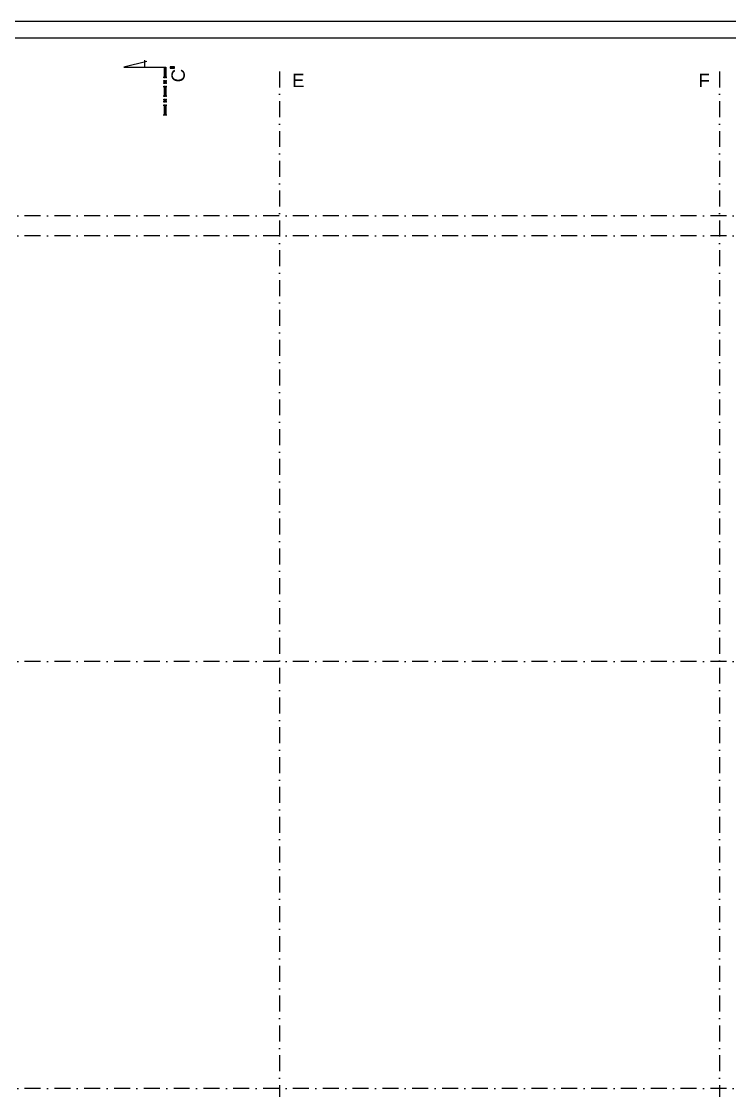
# Model space of a CAD drawing. Extents: x 4511820 to 5180432, y -1526536 to -944957.
# Drawn here: x 4996783 to 5007426, y -1238645 to -1222575 of the extents above; entities that cross this region are included whole.
import ezdxf

# ---------------------------------------------------------------- set-up
doc = ezdxf.new("R2010")
doc.units = 0
doc.header["$MEASUREMENT"] = 0
doc.linetypes.add('BODKOCIARKOVANA_3', pattern=[5.6, 3, -1.3, 0, -1.3])
doc.layers.add('osi', color=253, linetype='CONTINUOUS')
doc.layers.add('TENKÁ', color=7, linetype='CONTINUOUS')
doc.styles.add('styl1', font='arial.ttf')

msp = doc.modelspace()

# ---------------------------------------------------------------- hatches: boundary and pattern name
at = {"layer": 'TENKÁ'}
h = msp.add_hatch(color=256, dxfattribs=at)
h.dxf.hatch_style = 1
h.paths.add_polyline_path([(4998955.125, -1223415.087), (4998955.125, -1223261.462), (4998929.25, -1223261.462), (4998929.25, -1223415.087)])
h = msp.add_hatch(color=256, dxfattribs=at)
h.dxf.hatch_style = 1
h.paths.add_polyline_path([(4998955.125, -1223415.087), (4998955.125, -1223261.462), (4998929.25, -1223261.462), (4998929.25, -1223415.087)])
h = msp.add_hatch(color=256, dxfattribs=at)
h.dxf.hatch_style = 1
h.paths.add_polyline_path([(4999020, -1223280.837), (4999083.625, -1223280.837), (4999083.625, -1223257.212), (4999020, -1223257.212)])
h = msp.add_hatch(color=256, dxfattribs=at)
h.dxf.hatch_style = 1
h.paths.add_polyline_path([(4999020, -1223280.837), (4999083.625, -1223280.837), (4999083.625, -1223257.212), (4999020, -1223257.212)])
h = msp.add_hatch(color=256, dxfattribs=at)
h.dxf.hatch_style = 1
h.paths.add_polyline_path([(4998955.125, -1223469.962), (4998929.25, -1223469.962), (4998929.25, -1223500.212), (4998955.125, -1223500.212)])
h = msp.add_hatch(color=256, dxfattribs=at)
h.dxf.hatch_style = 1
h.paths.add_polyline_path([(4998955.125, -1223469.962), (4998929.25, -1223469.962), (4998929.25, -1223500.212), (4998955.125, -1223500.212)])
h = msp.add_hatch(color=256, dxfattribs=at)
h.dxf.hatch_style = 1
h.paths.add_polyline_path([(4998955.125, -1223696.212), (4998955.125, -1223555.087), (4998929.25, -1223555.087), (4998929.25, -1223696.212)])
h = msp.add_hatch(color=256, dxfattribs=at)
h.dxf.hatch_style = 1
h.paths.add_polyline_path([(4998955.125, -1223696.212), (4998955.125, -1223555.087), (4998929.25, -1223555.087), (4998929.25, -1223696.212)])
h = msp.add_hatch(color=256, dxfattribs=at)
h.dxf.hatch_style = 1
h.paths.add_polyline_path([(4998955.125, -1223751.087), (4998929.25, -1223751.087), (4998929.25, -1223781.337), (4998955.125, -1223781.337)])
h = msp.add_hatch(color=256, dxfattribs=at)
h.dxf.hatch_style = 1
h.paths.add_polyline_path([(4998955.125, -1223751.087), (4998929.25, -1223751.087), (4998929.25, -1223781.337), (4998955.125, -1223781.337)])
h = msp.add_hatch(color=256, dxfattribs=at)
h.dxf.hatch_style = 1
h.paths.add_polyline_path([(4998955.125, -1223836.212), (4998929.25, -1223836.212), (4998929.25, -1223977.337), (4998955.125, -1223977.337)])
h = msp.add_hatch(color=256, dxfattribs=at)
h.dxf.hatch_style = 1
h.paths.add_polyline_path([(4998955.125, -1223836.212), (4998929.25, -1223836.212), (4998929.25, -1223977.337), (4998955.125, -1223977.337)])

# ---------------------------------------------------------------- linework, layer by layer
at = {"layer": 'osi', "linetype": 'BODKOCIARKOVANA_3', "ltscale": 80}
for p, q in [((5000661, -1223327.035), (5000661, -1260844.226)), ((5007276, -1223327.035), (5007276, -1260844.226)), ((5041881, -1225499.226), (4978211, -1225499.226)), ((5041881, -1225799.226), (4978211, -1225799.226)), ((5041881, -1232194.226), (4978211, -1232194.226)), ((5041881, -1238614.226), (4978211, -1238614.226))]:
    msp.add_line(p, q, dxfattribs=at)
at = {"layer": 'TENKÁ', "color": 7}
for p, q in [((5065037, -1222575.281), (4975746, -1222575.281)), ((5064787, -1222825.281), (4975996, -1222825.281))]:
    msp.add_line(p, q, dxfattribs=at)
at = {"layer": 'TENKÁ'}
for p, q in [((4998668.75, -1223178.337), (4998320.125, -1223261.462)), ((4998668.75, -1223178.337), (4998320.125, -1223261.462)), ((4998320.125, -1223261.462), (4998955.125, -1223261.462)), ((4998320.125, -1223261.462), (4998955.125, -1223261.462)), ((4998637.625, -1223261.462), (4998637.625, -1223158.212)), ((4998637.625, -1223261.462), (4998637.625, -1223158.212)), ((4998929.25, -1223261.462), (4998929.25, -1223427.587)), ((4998929.25, -1223261.462), (4998929.25, -1223427.587)), ((4998955.125, -1223261.462), (4998955.125, -1223427.587)), ((4998955.125, -1223261.462), (4998955.125, -1223427.587)), ((4998913, -1223415.087), (4998970, -1223415.087)), ((4998913, -1223415.087), (4998970, -1223415.087)), ((4998913, -1223469.962), (4998970, -1223469.962)), ((4998913, -1223469.962), (4998970, -1223469.962)), ((4998913, -1223500.212), (4998970, -1223500.212)), ((4998913, -1223500.212), (4998970, -1223500.212)), ((4998913, -1223555.087), (4998970, -1223555.087)), ((4998913, -1223555.087), (4998970, -1223555.087)), ((4998929.25, -1223457.462), (4998929.25, -1223512.712)), ((4998929.25, -1223457.462), (4998929.25, -1223512.712)), ((4998929.25, -1223542.587), (4998929.25, -1223708.712)), ((4998929.25, -1223542.587), (4998929.25, -1223708.712)), ((4998955.125, -1223457.462), (4998955.125, -1223512.712)), ((4998955.125, -1223457.462), (4998955.125, -1223512.712)), ((4998955.125, -1223542.587), (4998955.125, -1223708.712)), ((4998955.125, -1223542.587), (4998955.125, -1223708.712)), ((4998913, -1223696.212), (4998970, -1223696.212)), ((4998913, -1223696.212), (4998970, -1223696.212)), ((4998929.25, -1223738.587), (4998929.25, -1223793.837)), ((4998929.25, -1223738.587), (4998929.25, -1223793.837)), ((4998955.125, -1223738.587), (4998955.125, -1223793.837)), ((4998955.125, -1223738.587), (4998955.125, -1223793.837)), ((4998913, -1223751.087), (4998970, -1223751.087)), ((4998913, -1223751.087), (4998970, -1223751.087)), ((4998913, -1223781.337), (4998970, -1223781.337)), ((4998913, -1223781.337), (4998970, -1223781.337)), ((4998913, -1223836.212), (4998970, -1223836.212)), ((4998913, -1223836.212), (4998970, -1223836.212)), ((4998929.25, -1223823.712), (4998929.25, -1223989.837)), ((4998929.25, -1223823.712), (4998929.25, -1223989.837)), ((4998955.125, -1223823.712), (4998955.125, -1223989.837)), ((4998955.125, -1223823.712), (4998955.125, -1223989.837)), ((4998913, -1223977.337), (4998970, -1223977.337)), ((4998913, -1223977.337), (4998970, -1223977.337))]:
    msp.add_line(p, q, dxfattribs=at)
msp.add_lwpolyline([(4999020, -1223257.212), (4999020, -1223280.837), (4999083.625, -1223280.837), (4999083.625, -1223257.212)], close=True, dxfattribs=at)
msp.add_lwpolyline([(4999020, -1223257.212), (4999020, -1223280.837), (4999083.625, -1223280.837), (4999083.625, -1223257.212)], close=True, dxfattribs=at)

# ---------------------------------------------------------------- texts
at = {"layer": 'TENKÁ', "ltscale": 0.25, "style": 'styl1'}
msp.add_text('C', height=200, rotation=90, dxfattribs=at).set_placement((4999238.442, -1223490.699))
msp.add_text('C', height=200, rotation=90, dxfattribs=at).set_placement((4999238.442, -1223490.699))
for s, p in [('E', (5000849.554, -1223561.535)), ('F', (5006958.554, -1223561.535))]:
    msp.add_text(s, height=200, dxfattribs=at).set_placement(p)

doc.saveas('drawing.dxf')
